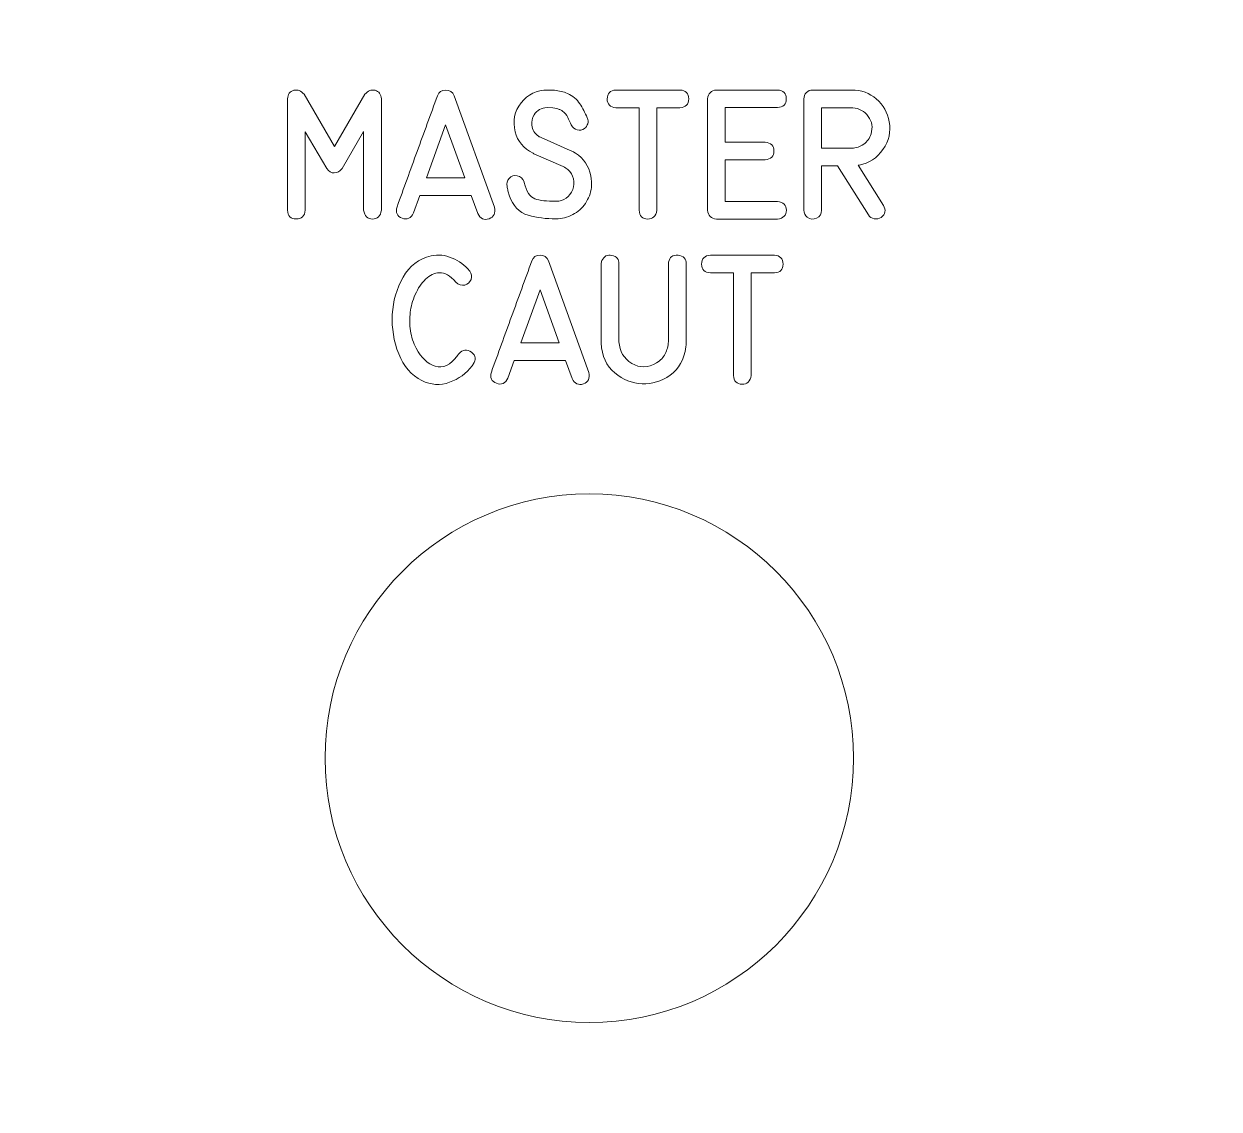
# Model space of a CAD drawing. Header units: millimetres. Extents: x -72 to 72, y -123 to 123.
# Drawn here: x 10.09 to 39.49, y -15.61 to 11.09 of the extents above; entities that cross this region are included whole.
import ezdxf

# ---------------------------------------------------------------- set-up
doc = ezdxf.new("R2010")
doc.units = ezdxf.units.MM
doc.header["$MEASUREMENT"] = 0
doc.layers.add('Layer 1', color=7, linetype='Continuous')

msp = doc.modelspace()

# ---------------------------------------------------------------- linework, layer by layer
at = {"layer": 'Layer 1', "color": 250, "lineweight": 9}
msp.add_ellipse((24, -6.975), major_axis=(0, 6.5), ratio=1, dxfattribs=at)
at = {"layer": 'Layer 1', "lineweight": 9}
msp.add_open_spline([(70.725, 123.025), (70.725, 123.025), (-70.725, 123.025), (-70.725, 123.025), (-70.725, 123.025), (-71.1231, 123.0247), (-71.5047, 122.8663), (-71.786, 122.5847), (-71.786, 122.5847), (-72.0673, 122.303), (-72.2252, 121.923), (-72.225, 121.525), (-72.225, 121.525), (-72.225, 121.525), (-72.225, 117.0375), (-72.225, 117.0375), (-72.225, 117.0375), (-72.2247, 116.6394), (-72.0664, 116.2577), (-71.7847, 115.9764), (-71.7847, 115.9764), (-71.503, 115.6951), (-71.1231, 115.5372), (-70.725, 115.5375), (-70.725, 115.5375), (-70.725, 115.5375), (-68.2625, 115.5375), (-68.2625, 115.5375), (-68.2625, 115.5375), (-66.1189, 115.5375), (-64.1381, 114.3939), (-63.0663, 112.5375), (-63.0663, 112.5375), (-61.9945, 110.6811), (-61.9945, 108.3939), (-63.0663, 106.5375), (-63.0663, 106.5375), (-64.1381, 104.6811), (-66.1189, 103.5375), (-68.2625, 103.5375), (-68.2625, 103.5375), (-68.2625, 103.5375), (-70.725, 103.5375), (-70.725, 103.5375), (-70.725, 103.5375), (-71.1231, 103.5372), (-71.5047, 103.3788), (-71.786, 103.0972), (-71.786, 103.0972), (-72.0673, 102.8155), (-72.2252, 102.4355), (-72.225, 102.0375), (-72.225, 102.0375), (-72.225, 102.0375), (-72.225, 50.3625), (-72.225, 50.3625), (-72.225, 50.3625), (-72.2247, 49.9644), (-72.0664, 49.5827), (-71.7847, 49.3014), (-71.7847, 49.3014), (-71.503, 49.0201), (-71.1231, 48.8622), (-70.725, 48.8625), (-70.725, 48.8625), (-70.725, 48.8625), (-68.2625, 48.8625), (-68.2625, 48.8625), (-68.2625, 48.8625), (-66.1189, 48.8625), (-64.1381, 47.7189), (-63.0663, 45.8625), (-63.0663, 45.8625), (-61.9945, 44.0061), (-61.9945, 41.7189), (-63.0663, 39.8625), (-63.0663, 39.8625), (-64.1381, 38.0061), (-66.1189, 36.8625), (-68.2625, 36.8625), (-68.2625, 36.8625), (-68.2625, 36.8625), (-70.725, 36.8625), (-70.725, 36.8625), (-70.725, 36.8625), (-71.1231, 36.8622), (-71.5047, 36.7038), (-71.786, 36.4222), (-71.786, 36.4222), (-72.0673, 36.1405), (-72.2252, 35.7605), (-72.225, 35.3625), (-72.225, 35.3625), (-72.225, 35.3625), (-72.225, -35.3625), (-72.225, -35.3625), (-72.225, -35.3625), (-72.2247, -35.7606), (-72.0664, -36.1423), (-71.7847, -36.4236), (-71.7847, -36.4236), (-71.503, -36.7049), (-71.1231, -36.8628), (-70.725, -36.8625), (-70.725, -36.8625), (-70.725, -36.8625), (-68.2625, -36.8625), (-68.2625, -36.8625), (-68.2625, -36.8625), (-66.1189, -36.8625), (-64.1381, -38.0061), (-63.0663, -39.8625), (-63.0663, -39.8625), (-61.9945, -41.7189), (-61.9945, -44.0061), (-63.0663, -45.8625), (-63.0663, -45.8625), (-64.1381, -47.7189), (-66.1189, -48.8625), (-68.2625, -48.8625), (-68.2625, -48.8625), (-68.2625, -48.8625), (-70.725, -48.8625), (-70.725, -48.8625), (-70.725, -48.8625), (-71.1231, -48.8628), (-71.5047, -49.0212), (-71.786, -49.3028), (-71.786, -49.3028), (-72.0673, -49.5845), (-72.2252, -49.9645), (-72.225, -50.3625), (-72.225, -50.3625), (-72.225, -50.3625), (-72.225, -102.0375), (-72.225, -102.0375), (-72.225, -102.0375), (-72.2247, -102.4356), (-72.0664, -102.8173), (-71.7847, -103.0986), (-71.7847, -103.0986), (-71.503, -103.3799), (-71.1231, -103.5378), (-70.725, -103.5375), (-70.725, -103.5375), (-70.725, -103.5375), (-68.2625, -103.5375), (-68.2625, -103.5375), (-68.2625, -103.5375), (-66.1189, -103.5375), (-64.1381, -104.6811), (-63.0663, -106.5375), (-63.0663, -106.5375), (-61.9945, -108.3939), (-61.9945, -110.6811), (-63.0663, -112.5375), (-63.0663, -112.5375), (-64.1381, -114.3939), (-66.1189, -115.5375), (-68.2625, -115.5375), (-68.2625, -115.5375), (-68.2625, -115.5375), (-70.725, -115.5375), (-70.725, -115.5375), (-70.725, -115.5375), (-71.1231, -115.5378), (-71.5047, -115.6962), (-71.786, -115.9778), (-71.786, -115.9778), (-72.0673, -116.2595), (-72.2252, -116.6395), (-72.225, -117.0375), (-72.225, -117.0375), (-72.225, -117.0375), (-72.225, -121.525), (-72.225, -121.525), (-72.225, -121.525), (-72.2247, -121.9231), (-72.0664, -122.3048), (-71.7847, -122.5861), (-71.7847, -122.5861), (-71.503, -122.8674), (-71.1231, -123.0253), (-70.725, -123.025), (-70.725, -123.025), (-70.725, -123.025), (70.725, -123.025), (70.725, -123.025), (70.725, -123.025), (71.1231, -123.0248), (71.5048, -122.8664), (71.7861, -122.5847), (71.7861, -122.5847), (72.0674, -122.3031), (72.2253, -121.9231), (72.225, -121.525), (72.225, -121.525), (72.225, -121.525), (72.225, -117.0375), (72.225, -117.0375), (72.225, -117.0375), (72.2248, -116.6395), (72.0664, -116.2578), (71.7847, -115.9765), (71.7847, -115.9765), (71.5031, -115.6952), (71.1231, -115.5373), (70.725, -115.5375), (70.725, -115.5375), (70.725, -115.5375), (68.2625, -115.5375), (68.2625, -115.5375), (68.2625, -115.5375), (66.1189, -115.5375), (64.1382, -114.3939), (63.0664, -112.5375), (63.0664, -112.5375), (61.9946, -110.6811), (61.9946, -108.3939), (63.0664, -106.5375), (63.0664, -106.5375), (64.1382, -104.6811), (66.1189, -103.5375), (68.2625, -103.5375), (68.2625, -103.5375), (68.2625, -103.5375), (70.725, -103.5375), (70.725, -103.5375), (70.725, -103.5375), (71.1231, -103.5373), (71.5048, -103.3789), (71.7861, -103.0972), (71.7861, -103.0972), (72.0674, -102.8156), (72.2253, -102.4356), (72.225, -102.0375), (72.225, -102.0375), (72.225, -102.0375), (72.225, -50.3625), (72.225, -50.3625), (72.225, -50.3625), (72.2248, -49.9645), (72.0664, -49.5828), (71.7847, -49.3015), (71.7847, -49.3015), (71.5031, -49.0202), (71.1231, -48.8623), (70.725, -48.8625), (70.725, -48.8625), (70.725, -48.8625), (68.2625, -48.8625), (68.2625, -48.8625), (68.2625, -48.8625), (66.1189, -48.8625), (64.1382, -47.7189), (63.0664, -45.8625), (63.0664, -45.8625), (61.9946, -44.0061), (61.9946, -41.7189), (63.0664, -39.8625), (63.0664, -39.8625), (64.1382, -38.0061), (66.1189, -36.8625), (68.2625, -36.8625), (68.2625, -36.8625), (68.2625, -36.8625), (70.725, -36.8625), (70.725, -36.8625), (70.725, -36.8625), (71.1231, -36.8623), (71.5048, -36.7039), (71.7861, -36.4222), (71.7861, -36.4222), (72.0674, -36.1406), (72.2253, -35.7606), (72.225, -35.3625), (72.225, -35.3625), (72.225, -35.3625), (72.225, 35.3625), (72.225, 35.3625), (72.225, 35.3625), (72.2248, 35.7605), (72.0664, 36.1422), (71.7847, 36.4235), (71.7847, 36.4235), (71.5031, 36.7048), (71.1231, 36.8627), (70.725, 36.8625), (70.725, 36.8625), (70.725, 36.8625), (68.2625, 36.8625), (68.2625, 36.8625), (68.2625, 36.8625), (66.1189, 36.8625), (64.1382, 38.0061), (63.0664, 39.8625), (63.0664, 39.8625), (61.9946, 41.7189), (61.9946, 44.0061), (63.0664, 45.8625), (63.0664, 45.8625), (64.1382, 47.7189), (66.1189, 48.8625), (68.2625, 48.8625), (68.2625, 48.8625), (68.2625, 48.8625), (70.725, 48.8625), (70.725, 48.8625), (70.725, 48.8625), (71.1231, 48.8627), (71.5048, 49.0211), (71.7861, 49.3028), (71.7861, 49.3028), (72.0674, 49.5844), (72.2253, 49.9644), (72.225, 50.3625), (72.225, 50.3625), (72.225, 50.3625), (72.225, 102.0375), (72.225, 102.0375), (72.225, 102.0375), (72.2248, 102.4355), (72.0664, 102.8172), (71.7847, 103.0985), (71.7847, 103.0985), (71.5031, 103.3798), (71.1231, 103.5377), (70.725, 103.5375), (70.725, 103.5375), (70.725, 103.5375), (68.2625, 103.5375), (68.2625, 103.5375), (68.2625, 103.5375), (66.1189, 103.5375), (64.1382, 104.6811), (63.0664, 106.5375), (63.0664, 106.5375), (61.9946, 108.3939), (61.9946, 110.6811), (63.0664, 112.5375), (63.0664, 112.5375), (64.1382, 114.3939), (66.1189, 115.5375), (68.2625, 115.5375), (68.2625, 115.5375), (68.2625, 115.5375), (70.725, 115.5375), (70.725, 115.5375), (70.725, 115.5375), (71.1231, 115.5377), (71.5048, 115.6961), (71.7861, 115.9778), (71.7861, 115.9778), (72.0674, 116.2594), (72.2253, 116.6394), (72.225, 117.0375), (72.225, 117.0375), (72.225, 117.0375), (72.225, 121.525), (72.225, 121.525), (72.225, 121.525), (72.2248, 121.923), (72.0664, 122.3047), (71.7847, 122.586), (71.7847, 122.586), (71.5031, 122.8673), (71.1231, 123.0252), (70.725, 123.025)], degree=3, knots=[0, 0, 0, 0, 0.0107527, 0.0107527, 0.0107527, 0.0107527, 0.0215054, 0.0215054, 0.0215054, 0.0215054, 0.0322581, 0.0322581, 0.0322581, 0.0322581, 0.0430108, 0.0430108, 0.0430108, 0.0430108, 0.0537634, 0.0537634, 0.0537634, 0.0537634, 0.0645161, 0.0645161, 0.0645161, 0.0645161, 0.0752688, 0.0752688, 0.0752688, 0.0752688, 0.0860215, 0.0860215, 0.0860215, 0.0860215, 0.0967742, 0.0967742, 0.0967742, 0.0967742, 0.1075269, 0.1075269, 0.1075269, 0.1075269, 0.1182796, 0.1182796, 0.1182796, 0.1182796, 0.1290323, 0.1290323, 0.1290323, 0.1290323, 0.1397849, 0.1397849, 0.1397849, 0.1397849, 0.1505376, 0.1505376, 0.1505376, 0.1505376, 0.1612903, 0.1612903, 0.1612903, 0.1612903, 0.172043, 0.172043, 0.172043, 0.172043, 0.1827957, 0.1827957, 0.1827957, 0.1827957, 0.1935484, 0.1935484, 0.1935484, 0.1935484, 0.2043011, 0.2043011, 0.2043011, 0.2043011, 0.2150538, 0.2150538, 0.2150538, 0.2150538, 0.2258065, 0.2258065, 0.2258065, 0.2258065, 0.2365591, 0.2365591, 0.2365591, 0.2365591, 0.2473118, 0.2473118, 0.2473118, 0.2473118, 0.2580645, 0.2580645, 0.2580645, 0.2580645, 0.2688172, 0.2688172, 0.2688172, 0.2688172, 0.2795699, 0.2795699, 0.2795699, 0.2795699, 0.2903226, 0.2903226, 0.2903226, 0.2903226, 0.3010753, 0.3010753, 0.3010753, 0.3010753, 0.311828, 0.311828, 0.311828, 0.311828, 0.3225806, 0.3225806, 0.3225806, 0.3225806, 0.3333333, 0.3333333, 0.3333333, 0.3333333, 0.344086, 0.344086, 0.344086, 0.344086, 0.3548387, 0.3548387, 0.3548387, 0.3548387, 0.3655914, 0.3655914, 0.3655914, 0.3655914, 0.3763441, 0.3763441, 0.3763441, 0.3763441, 0.3870968, 0.3870968, 0.3870968, 0.3870968, 0.3978495, 0.3978495, 0.3978495, 0.3978495, 0.4086022, 0.4086022, 0.4086022, 0.4086022, 0.4193548, 0.4193548, 0.4193548, 0.4193548, 0.4301075, 0.4301075, 0.4301075, 0.4301075, 0.4408602, 0.4408602, 0.4408602, 0.4408602, 0.4516129, 0.4516129, 0.4516129, 0.4516129, 0.4623656, 0.4623656, 0.4623656, 0.4623656, 0.4731183, 0.4731183, 0.4731183, 0.4731183, 0.483871, 0.483871, 0.483871, 0.483871, 0.4946237, 0.4946237, 0.4946237, 0.4946237, 0.5053763, 0.5053763, 0.5053763, 0.5053763, 0.516129, 0.516129, 0.516129, 0.516129, 0.5268817, 0.5268817, 0.5268817, 0.5268817, 0.5376344, 0.5376344, 0.5376344, 0.5376344, 0.5483871, 0.5483871, 0.5483871, 0.5483871, 0.5591398, 0.5591398, 0.5591398, 0.5591398, 0.5698925, 0.5698925, 0.5698925, 0.5698925, 0.5806452, 0.5806452, 0.5806452, 0.5806452, 0.5913978, 0.5913978, 0.5913978, 0.5913978, 0.6021505, 0.6021505, 0.6021505, 0.6021505, 0.6129032, 0.6129032, 0.6129032, 0.6129032, 0.6236559, 0.6236559, 0.6236559, 0.6236559, 0.6344086, 0.6344086, 0.6344086, 0.6344086, 0.6451613, 0.6451613, 0.6451613, 0.6451613, 0.655914, 0.655914, 0.655914, 0.655914, 0.6666667, 0.6666667, 0.6666667, 0.6666667, 0.6774194, 0.6774194, 0.6774194, 0.6774194, 0.688172, 0.688172, 0.688172, 0.688172, 0.6989247, 0.6989247, 0.6989247, 0.6989247, 0.7096774, 0.7096774, 0.7096774, 0.7096774, 0.7204301, 0.7204301, 0.7204301, 0.7204301, 0.7311828, 0.7311828, 0.7311828, 0.7311828, 0.7419355, 0.7419355, 0.7419355, 0.7419355, 0.7526882, 0.7526882, 0.7526882, 0.7526882, 0.7634409, 0.7634409, 0.7634409, 0.7634409, 0.7741935, 0.7741935, 0.7741935, 0.7741935, 0.7849462, 0.7849462, 0.7849462, 0.7849462, 0.7956989, 0.7956989, 0.7956989, 0.7956989, 0.8064516, 0.8064516, 0.8064516, 0.8064516, 0.8172043, 0.8172043, 0.8172043, 0.8172043, 0.827957, 0.827957, 0.827957, 0.827957, 0.8387097, 0.8387097, 0.8387097, 0.8387097, 0.8494624, 0.8494624, 0.8494624, 0.8494624, 0.8602151, 0.8602151, 0.8602151, 0.8602151, 0.8709677, 0.8709677, 0.8709677, 0.8709677, 0.8817204, 0.8817204, 0.8817204, 0.8817204, 0.8924731, 0.8924731, 0.8924731, 0.8924731, 0.9032258, 0.9032258, 0.9032258, 0.9032258, 0.9139785, 0.9139785, 0.9139785, 0.9139785, 0.9247312, 0.9247312, 0.9247312, 0.9247312, 0.9354839, 0.9354839, 0.9354839, 0.9354839, 0.9462366, 0.9462366, 0.9462366, 0.9462366, 0.9569892, 0.9569892, 0.9569892, 0.9569892, 0.9677419, 0.9677419, 0.9677419, 0.9677419, 0.9784946, 0.9784946, 0.9784946, 0.9784946, 1, 1, 1, 1], dxfattribs=at)
at = {"layer": 'Layer 1', "color": 240, "lineweight": 9}
for points, knots in [([(18.8881, 6.5026), (18.8653, 6.3581), (18.7923, 6.2856), (18.669, 6.2861), (18.669, 6.2861), (18.5452, 6.2867), (18.4727, 6.3592), (18.451, 6.5026), (18.451, 6.5026), (18.451, 6.5026), (18.451, 8.4388), (18.451, 8.4388), (18.451, 8.4388), (18.451, 8.4388), (17.9192, 7.5291), (17.9192, 7.5291), (17.9192, 7.5291), (17.8626, 7.4609), (17.7991, 7.4249), (17.7292, 7.4217), (17.7292, 7.4217), (17.6594, 7.4191), (17.5975, 7.4545), (17.5424, 7.5291), (17.5424, 7.5291), (17.5424, 7.5291), (17.0138, 8.4345), (17.0138, 8.4345), (17.0138, 8.4345), (17.0138, 8.4345), (17.0154, 6.5026), (17.0154, 6.5026), (17.0154, 6.5026), (16.999, 6.3592), (16.9244, 6.2872), (16.7915, 6.2877), (16.7915, 6.2877), (16.6587, 6.2882), (16.5873, 6.3602), (16.5767, 6.5026), (16.5767, 6.5026), (16.5767, 6.5026), (16.5767, 9.2405), (16.5767, 9.2405), (16.5767, 9.2405), (16.5852, 9.3595), (16.637, 9.4304), (16.7333, 9.4537), (16.7333, 9.4537), (16.8296, 9.477), (16.9133, 9.4442), (16.9847, 9.3553), (16.9847, 9.3553), (16.9847, 9.3553), (17.7303, 8.0731), (17.7303, 8.0731), (17.7303, 8.0731), (17.7303, 8.0731), (18.4838, 9.3553), (18.4838, 9.3553), (18.4838, 9.3553), (18.5547, 9.4442), (18.6378, 9.4765), (18.7325, 9.4527), (18.7325, 9.4527), (18.8267, 9.4289), (18.8791, 9.3585), (18.8881, 9.2405), (18.8881, 9.2405), (18.8881, 9.2405), (18.8881, 6.5026), (18.8881, 6.5026)], [0, 0, 0, 0, 0.0526316, 0.0526316, 0.0526316, 0.0526316, 0.1052632, 0.1052632, 0.1052632, 0.1052632, 0.1578947, 0.1578947, 0.1578947, 0.1578947, 0.2105263, 0.2105263, 0.2105263, 0.2105263, 0.2631579, 0.2631579, 0.2631579, 0.2631579, 0.3157895, 0.3157895, 0.3157895, 0.3157895, 0.3684211, 0.3684211, 0.3684211, 0.3684211, 0.4210526, 0.4210526, 0.4210526, 0.4210526, 0.4736842, 0.4736842, 0.4736842, 0.4736842, 0.5263158, 0.5263158, 0.5263158, 0.5263158, 0.5789474, 0.5789474, 0.5789474, 0.5789474, 0.6315789, 0.6315789, 0.6315789, 0.6315789, 0.6842105, 0.6842105, 0.6842105, 0.6842105, 0.7368421, 0.7368421, 0.7368421, 0.7368421, 0.7894737, 0.7894737, 0.7894737, 0.7894737, 0.8421053, 0.8421053, 0.8421053, 0.8421053, 0.8947368, 0.8947368, 0.8947368, 0.8947368, 1, 1, 1, 1]), ([(19.2712, 6.5846), (19.4363, 7.0407), (19.6019, 7.4963), (19.7676, 7.9514), (19.7676, 7.9514), (19.9337, 8.4065), (20.0999, 8.8621), (20.266, 9.3177), (20.266, 9.3177), (20.3004, 9.4119), (20.3682, 9.4595), (20.4692, 9.4606), (20.4692, 9.4606), (20.5708, 9.4617), (20.6391, 9.414), (20.674, 9.3177), (20.674, 9.3177), (20.674, 9.3177), (21.6678, 6.5772), (21.6678, 6.5772), (21.6678, 6.5772), (21.6985, 6.4311), (21.6541, 6.3375), (21.5345, 6.2951), (21.5345, 6.2951), (21.4143, 6.2523), (21.3223, 6.2962), (21.2566, 6.4253), (21.2566, 6.4253), (21.2566, 6.4253), (21.0974, 6.8687), (21.0974, 6.8687), (21.0974, 6.8687), (21.0974, 6.8687), (19.8337, 6.8687), (19.8337, 6.8687), (19.8337, 6.8687), (19.8337, 6.8687), (19.6787, 6.4359), (19.6787, 6.4359), (19.6787, 6.4359), (19.6125, 6.3057), (19.5183, 6.2634), (19.3966, 6.3084), (19.3966, 6.3084), (19.2744, 6.3528), (19.2326, 6.4454), (19.2712, 6.5846)], [0, 0, 0, 0, 0.0769231, 0.0769231, 0.0769231, 0.0769231, 0.1538462, 0.1538462, 0.1538462, 0.1538462, 0.2307692, 0.2307692, 0.2307692, 0.2307692, 0.3076923, 0.3076923, 0.3076923, 0.3076923, 0.3846154, 0.3846154, 0.3846154, 0.3846154, 0.4615385, 0.4615385, 0.4615385, 0.4615385, 0.5384615, 0.5384615, 0.5384615, 0.5384615, 0.6153846, 0.6153846, 0.6153846, 0.6153846, 0.6923077, 0.6923077, 0.6923077, 0.6923077, 0.7692308, 0.7692308, 0.7692308, 0.7692308, 0.8461538, 0.8461538, 0.8461538, 0.8461538, 1, 1, 1, 1]), ([(23.5326, 7.9752), (23.5326, 7.9752), (23.5574, 7.9646), (23.5574, 7.9646), (23.5574, 7.9646), (23.5574, 7.9646), (23.5855, 7.9509), (23.5855, 7.9509), (23.5855, 7.9509), (23.5855, 7.9509), (23.6103, 7.9366), (23.6103, 7.9366), (23.6103, 7.9366), (23.6172, 7.9313), (23.6257, 7.9265), (23.6342, 7.9218), (23.6342, 7.9218), (23.6432, 7.9176), (23.6516, 7.9123), (23.6601, 7.9075), (23.6601, 7.9075), (23.8643, 7.7731), (23.9913, 7.5868), (24.0395, 7.3492), (24.0395, 7.3492), (24.058, 7.2561), (24.0623, 7.1603), (24.0522, 7.0624), (24.0522, 7.0624), (24.0353, 6.9217), (23.9861, 6.792), (23.904, 6.6724), (23.904, 6.6724), (23.822, 6.5528), (23.7188, 6.4608), (23.595, 6.3957), (23.595, 6.3957), (23.4616, 6.3253), (23.3235, 6.2904), (23.1807, 6.2904), (23.1807, 6.2904), (22.9409, 6.2904), (22.7123, 6.3211), (22.4938, 6.3824), (22.4938, 6.3824), (22.2758, 6.4438), (22.1202, 6.6084), (22.0276, 6.8762), (22.0276, 6.8762), (22.0149, 6.9105), (22.0059, 6.9455), (21.9996, 6.9815), (21.9996, 6.9815), (21.9932, 7.018), (21.9858, 7.054), (21.9779, 7.0905), (21.9779, 7.0905), (21.9625, 7.1645), (21.9805, 7.2302), (22.0329, 7.2873), (22.0329, 7.2873), (22.0848, 7.3439), (22.1498, 7.3656), (22.2271, 7.3524), (22.2271, 7.3524), (22.3091, 7.3355), (22.3657, 7.2852), (22.398, 7.2005), (22.398, 7.2005), (22.398, 7.2005), (22.4028, 7.1862), (22.4028, 7.1862), (22.4028, 7.1862), (22.452, 6.9619), (22.5388, 6.828), (22.6621, 6.7846), (22.6621, 6.7846), (22.7859, 6.7412), (22.9574, 6.7216), (23.1775, 6.7259), (23.1775, 6.7259), (23.3802, 6.7259), (23.5193, 6.8211), (23.595, 7.0111), (23.595, 7.0111), (23.6278, 7.0958), (23.6331, 7.1841), (23.6103, 7.2757), (23.6103, 7.2757), (23.5876, 7.3667), (23.5426, 7.4434), (23.4754, 7.5043), (23.4754, 7.5043), (23.4452, 7.5302), (23.4061, 7.554), (23.3574, 7.5768), (23.3574, 7.5768), (23.3574, 7.5768), (22.6399, 7.8916), (22.6399, 7.8916), (22.6399, 7.8916), (22.6399, 7.8916), (22.6166, 7.9043), (22.6166, 7.9043), (22.6166, 7.9043), (22.3816, 8.0281), (22.2361, 8.2044), (22.1795, 8.433), (22.1795, 8.433), (22.1102, 8.6975), (22.1583, 8.9346), (22.3245, 9.1452), (22.3245, 9.1452), (22.4901, 9.3553), (22.7081, 9.4606), (22.9775, 9.4606), (22.9775, 9.4606), (22.9775, 9.4606), (23.1484, 9.4558), (23.1484, 9.4558), (23.1484, 9.4558), (23.2039, 9.4458), (23.2579, 9.4357), (23.3092, 9.4257), (23.3092, 9.4257), (23.3611, 9.4162), (23.4135, 9.3992), (23.4659, 9.3754), (23.4659, 9.3754), (23.5961, 9.3146), (23.6961, 9.2304), (23.7654, 9.1241), (23.7654, 9.1241), (23.8347, 9.0177), (23.8972, 8.9023), (23.9527, 8.7785), (23.9527, 8.7785), (23.958, 8.7669), (23.9628, 8.7536), (23.967, 8.7383), (23.967, 8.7383), (23.9781, 8.6875), (23.9728, 8.6415), (23.9511, 8.6002), (23.9511, 8.6002), (23.939, 8.5742), (23.9257, 8.5547), (23.9125, 8.5414), (23.9125, 8.5414), (23.8993, 8.5277), (23.8882, 8.5187), (23.8802, 8.5134), (23.8802, 8.5134), (23.8262, 8.4753), (23.7675, 8.4637), (23.7035, 8.4795), (23.7035, 8.4795), (23.6389, 8.4938), (23.5902, 8.5351), (23.5558, 8.6034), (23.5558, 8.6034), (23.5289, 8.6631), (23.5003, 8.7245), (23.4701, 8.787), (23.4701, 8.787), (23.4394, 8.8494), (23.3966, 8.9013), (23.3421, 8.9431), (23.3421, 8.9431), (23.3193, 8.9595), (23.2971, 8.9717), (23.2759, 8.9791), (23.2759, 8.9791), (23.2547, 8.987), (23.2315, 8.9955), (23.2055, 9.005), (23.2055, 9.005), (23.2055, 9.005), (23.105, 9.0219), (23.105, 9.0219), (23.105, 9.0219), (23.105, 9.0219), (22.9621, 9.0267), (22.9621, 9.0267), (22.9621, 9.0267), (22.8235, 9.0246), (22.7176, 8.9648), (22.6446, 8.8468), (22.6446, 8.8468), (22.5949, 8.7711), (22.5764, 8.687), (22.5885, 8.5938), (22.5885, 8.5938), (22.6028, 8.4795), (22.6568, 8.3906), (22.7499, 8.3271), (22.7499, 8.3271), (22.7542, 8.3245), (22.7584, 8.3208), (22.7637, 8.3171), (22.7637, 8.3171), (22.769, 8.3139), (22.7748, 8.3102), (22.7806, 8.307), (22.7806, 8.307), (22.7806, 8.307), (22.7981, 8.2996), (22.7981, 8.2996), (22.7981, 8.2996), (22.7981, 8.2996), (22.8166, 8.2917), (22.8166, 8.2917), (22.8166, 8.2917), (22.8166, 8.2917), (23.5326, 7.9752), (23.5326, 7.9752)], [0, 0, 0, 0, 0.0181818, 0.0181818, 0.0181818, 0.0181818, 0.0363636, 0.0363636, 0.0363636, 0.0363636, 0.0545455, 0.0545455, 0.0545455, 0.0545455, 0.0727273, 0.0727273, 0.0727273, 0.0727273, 0.0909091, 0.0909091, 0.0909091, 0.0909091, 0.1090909, 0.1090909, 0.1090909, 0.1090909, 0.1272727, 0.1272727, 0.1272727, 0.1272727, 0.1454545, 0.1454545, 0.1454545, 0.1454545, 0.1636364, 0.1636364, 0.1636364, 0.1636364, 0.1818182, 0.1818182, 0.1818182, 0.1818182, 0.2, 0.2, 0.2, 0.2, 0.2181818, 0.2181818, 0.2181818, 0.2181818, 0.2363636, 0.2363636, 0.2363636, 0.2363636, 0.2545455, 0.2545455, 0.2545455, 0.2545455, 0.2727273, 0.2727273, 0.2727273, 0.2727273, 0.2909091, 0.2909091, 0.2909091, 0.2909091, 0.3090909, 0.3090909, 0.3090909, 0.3090909, 0.3272727, 0.3272727, 0.3272727, 0.3272727, 0.3454545, 0.3454545, 0.3454545, 0.3454545, 0.3636364, 0.3636364, 0.3636364, 0.3636364, 0.3818182, 0.3818182, 0.3818182, 0.3818182, 0.4, 0.4, 0.4, 0.4, 0.4181818, 0.4181818, 0.4181818, 0.4181818, 0.4363636, 0.4363636, 0.4363636, 0.4363636, 0.4545455, 0.4545455, 0.4545455, 0.4545455, 0.4727273, 0.4727273, 0.4727273, 0.4727273, 0.4909091, 0.4909091, 0.4909091, 0.4909091, 0.5090909, 0.5090909, 0.5090909, 0.5090909, 0.5272727, 0.5272727, 0.5272727, 0.5272727, 0.5454545, 0.5454545, 0.5454545, 0.5454545, 0.5636364, 0.5636364, 0.5636364, 0.5636364, 0.5818182, 0.5818182, 0.5818182, 0.5818182, 0.6, 0.6, 0.6, 0.6, 0.6181818, 0.6181818, 0.6181818, 0.6181818, 0.6363636, 0.6363636, 0.6363636, 0.6363636, 0.6545455, 0.6545455, 0.6545455, 0.6545455, 0.6727273, 0.6727273, 0.6727273, 0.6727273, 0.6909091, 0.6909091, 0.6909091, 0.6909091, 0.7090909, 0.7090909, 0.7090909, 0.7090909, 0.7272727, 0.7272727, 0.7272727, 0.7272727, 0.7454545, 0.7454545, 0.7454545, 0.7454545, 0.7636364, 0.7636364, 0.7636364, 0.7636364, 0.7818182, 0.7818182, 0.7818182, 0.7818182, 0.8, 0.8, 0.8, 0.8, 0.8181818, 0.8181818, 0.8181818, 0.8181818, 0.8363636, 0.8363636, 0.8363636, 0.8363636, 0.8545455, 0.8545455, 0.8545455, 0.8545455, 0.8727273, 0.8727273, 0.8727273, 0.8727273, 0.8909091, 0.8909091, 0.8909091, 0.8909091, 0.9090909, 0.9090909, 0.9090909, 0.9090909, 0.9272727, 0.9272727, 0.9272727, 0.9272727, 0.9454545, 0.9454545, 0.9454545, 0.9454545, 0.9636364, 0.9636364, 0.9636364, 0.9636364, 1, 1, 1, 1]), ([(25.2269, 6.5026), (25.2269, 6.5026), (25.2269, 9.0235), (25.2269, 9.0235), (25.2269, 9.0235), (25.2269, 9.0235), (24.6581, 9.0235), (24.6581, 9.0235), (24.6581, 9.0235), (24.5136, 9.0346), (24.4411, 9.1076), (24.4416, 9.241), (24.4416, 9.241), (24.4422, 9.3749), (24.5147, 9.4484), (24.6581, 9.4606), (24.6581, 9.4606), (24.6581, 9.4606), (26.2318, 9.4606), (26.2318, 9.4606), (26.2318, 9.4606), (26.3741, 9.4495), (26.4461, 9.3759), (26.4466, 9.241), (26.4466, 9.241), (26.4472, 9.1066), (26.3752, 9.0336), (26.2318, 9.0235), (26.2318, 9.0235), (26.2318, 9.0235), (25.6645, 9.0235), (25.6645, 9.0235), (25.6645, 9.0235), (25.6645, 9.0235), (25.6645, 6.5026), (25.6645, 6.5026), (25.6645, 6.5026), (25.6407, 6.356), (25.5645, 6.2835), (25.4354, 6.2856), (25.4354, 6.2856), (25.3068, 6.2877), (25.2375, 6.3602), (25.2269, 6.5026)], [0, 0, 0, 0, 0.0833333, 0.0833333, 0.0833333, 0.0833333, 0.1666667, 0.1666667, 0.1666667, 0.1666667, 0.25, 0.25, 0.25, 0.25, 0.3333333, 0.3333333, 0.3333333, 0.3333333, 0.4166667, 0.4166667, 0.4166667, 0.4166667, 0.5, 0.5, 0.5, 0.5, 0.5833333, 0.5833333, 0.5833333, 0.5833333, 0.6666667, 0.6666667, 0.6666667, 0.6666667, 0.75, 0.75, 0.75, 0.75, 0.8333333, 0.8333333, 0.8333333, 0.8333333, 1, 1, 1, 1]), ([(28.63, 9.0283), (28.63, 9.0283), (27.3446, 9.0283), (27.3446, 9.0283), (27.3446, 9.0283), (27.3446, 9.0283), (27.3446, 8.18), (27.3446, 8.18), (27.3446, 8.18), (27.3446, 8.18), (28.3246, 8.18), (28.3246, 8.18), (28.3246, 8.18), (28.4712, 8.1583), (28.5442, 8.0848), (28.5437, 7.9594), (28.5437, 7.9594), (28.5432, 7.8334), (28.4701, 7.7604), (28.3246, 7.7398), (28.3246, 7.7398), (28.3246, 7.7398), (27.3446, 7.7398), (27.3446, 7.7398), (27.3446, 7.7398), (27.3446, 7.7398), (27.3446, 6.7211), (27.3446, 6.7211), (27.3446, 6.7211), (27.3446, 6.7211), (28.63, 6.7211), (28.63, 6.7211), (28.63, 6.7211), (28.7755, 6.6994), (28.8485, 6.6269), (28.8485, 6.5026), (28.8485, 6.5026), (28.8485, 6.3787), (28.7755, 6.3062), (28.63, 6.2856), (28.63, 6.2856), (28.63, 6.2856), (27.1292, 6.2856), (27.1292, 6.2856), (27.1292, 6.2856), (27.0001, 6.302), (26.9266, 6.3756), (26.9091, 6.5057), (26.9091, 6.5057), (26.9091, 6.5057), (26.9091, 9.2436), (26.9091, 9.2436), (26.9091, 9.2436), (26.9287, 9.3802), (27.0022, 9.4521), (27.1292, 9.4606), (27.1292, 9.4606), (27.1292, 9.4606), (28.63, 9.4606), (28.63, 9.4606), (28.63, 9.4606), (28.7755, 9.4495), (28.8485, 9.3765), (28.848, 9.2426), (28.848, 9.2426), (28.8474, 9.1087), (28.7744, 9.0373), (28.63, 9.0283)], [0, 0, 0, 0, 0.0555556, 0.0555556, 0.0555556, 0.0555556, 0.1111111, 0.1111111, 0.1111111, 0.1111111, 0.1666667, 0.1666667, 0.1666667, 0.1666667, 0.2222222, 0.2222222, 0.2222222, 0.2222222, 0.2777778, 0.2777778, 0.2777778, 0.2777778, 0.3333333, 0.3333333, 0.3333333, 0.3333333, 0.3888889, 0.3888889, 0.3888889, 0.3888889, 0.4444444, 0.4444444, 0.4444444, 0.4444444, 0.5, 0.5, 0.5, 0.5, 0.5555556, 0.5555556, 0.5555556, 0.5555556, 0.6111111, 0.6111111, 0.6111111, 0.6111111, 0.6666667, 0.6666667, 0.6666667, 0.6666667, 0.7222222, 0.7222222, 0.7222222, 0.7222222, 0.7777778, 0.7777778, 0.7777778, 0.7777778, 0.8333333, 0.8333333, 0.8333333, 0.8333333, 0.8888889, 0.8888889, 0.8888889, 0.8888889, 1, 1, 1, 1]), ([(31.2371, 6.6222), (31.3033, 6.5052), (31.2847, 6.4073), (31.1816, 6.3274), (31.1816, 6.3274), (31.1318, 6.2925), (31.0747, 6.2803), (31.0101, 6.292), (31.0101, 6.292), (30.9455, 6.3031), (30.8985, 6.3353), (30.8683, 6.3877), (30.8683, 6.3877), (30.8683, 6.3877), (30.1042, 7.5958), (30.1042, 7.5958), (30.1042, 7.5958), (30.1042, 7.5958), (29.7163, 7.5958), (29.7163, 7.5958), (29.7163, 7.5958), (29.7163, 7.5958), (29.7163, 6.5041), (29.7163, 6.5041), (29.7163, 6.5041), (29.7163, 6.4142), (29.6755, 6.3496), (29.5941, 6.3094), (29.5941, 6.3094), (29.512, 6.2697), (29.4358, 6.2771), (29.3644, 6.3322), (29.3644, 6.3322), (29.3078, 6.3745), (29.2792, 6.4317), (29.2792, 6.5041), (29.2792, 6.5041), (29.2792, 6.5041), (29.2792, 9.2436), (29.2792, 9.2436), (29.2792, 9.2436), (29.2792, 9.3034), (29.3004, 9.3548), (29.3422, 9.3971), (29.3422, 9.3971), (29.384, 9.4394), (29.4353, 9.4606), (29.4962, 9.4606), (29.4962, 9.4606), (29.4962, 9.4606), (30.4587, 9.4606), (30.4587, 9.4606), (30.4587, 9.4606), (30.6905, 9.4606), (30.8916, 9.387), (31.062, 9.2399), (31.062, 9.2399), (31.2324, 9.0923), (31.3387, 8.9055), (31.38, 8.679), (31.38, 8.679), (31.4234, 8.4361), (31.3721, 8.2091), (31.2255, 7.998), (31.2255, 7.998), (31.0794, 7.7863), (30.8852, 7.6583), (30.6434, 7.6128), (30.6434, 7.6128), (30.6434, 7.6128), (30.6138, 7.608), (30.6138, 7.608), (30.6138, 7.608), (30.6138, 7.608), (31.2371, 6.6222), (31.2371, 6.6222)], [0, 0, 0, 0, 0.05, 0.05, 0.05, 0.05, 0.1, 0.1, 0.1, 0.1, 0.15, 0.15, 0.15, 0.15, 0.2, 0.2, 0.2, 0.2, 0.25, 0.25, 0.25, 0.25, 0.3, 0.3, 0.3, 0.3, 0.35, 0.35, 0.35, 0.35, 0.4, 0.4, 0.4, 0.4, 0.45, 0.45, 0.45, 0.45, 0.5, 0.5, 0.5, 0.5, 0.55, 0.55, 0.55, 0.55, 0.6, 0.6, 0.6, 0.6, 0.65, 0.65, 0.65, 0.65, 0.7, 0.7, 0.7, 0.7, 0.75, 0.75, 0.75, 0.75, 0.8, 0.8, 0.8, 0.8, 0.85, 0.85, 0.85, 0.85, 0.9, 0.9, 0.9, 0.9, 1, 1, 1, 1]), ([(30.4587, 8.0313), (30.5645, 8.0313), (30.6619, 8.0631), (30.7513, 8.1276), (30.7513, 8.1276), (30.8408, 8.1917), (30.9006, 8.2753), (30.9318, 8.3785), (30.9318, 8.3785), (30.9805, 8.5377), (30.9582, 8.6817), (30.8651, 8.8103), (30.8651, 8.8103), (30.772, 8.9388), (30.6439, 9.0098), (30.4809, 9.0235), (30.4809, 9.0235), (30.4809, 9.0235), (29.7163, 9.0235), (29.7163, 9.0235), (29.7163, 9.0235), (29.7163, 9.0235), (29.7163, 8.0313), (29.7163, 8.0313), (29.7163, 8.0313), (29.7163, 8.0313), (30.4587, 8.0313), (30.4587, 8.0313)], [0, 0, 0, 0, 0.125, 0.125, 0.125, 0.125, 0.25, 0.25, 0.25, 0.25, 0.375, 0.375, 0.375, 0.375, 0.5, 0.5, 0.5, 0.5, 0.625, 0.625, 0.625, 0.625, 0.75, 0.75, 0.75, 0.75, 1, 1, 1, 1]), ([(20.9391, 7.3042), (20.9391, 7.3042), (20.4677, 8.6065), (20.4677, 8.6065), (20.4677, 8.6065), (20.4677, 8.6065), (19.9935, 7.3042), (19.9935, 7.3042), (19.9935, 7.3042), (19.9935, 7.3042), (20.9391, 7.3042), (20.9391, 7.3042)], [0, 0, 0, 0, 0.25, 0.25, 0.25, 0.25, 0.5, 0.5, 0.5, 0.5, 1, 1, 1, 1]), ([(20.4677, 8.6065), (20.4677, 8.6065), (20.9391, 7.3042), (20.9391, 7.3042), (20.9391, 7.3042), (20.9391, 7.3042), (20.4677, 8.6065), (20.4677, 8.6065)], [0, 0, 0, 0, 0.3333333, 0.3333333, 0.3333333, 0.3333333, 1, 1, 1, 1]), ([(21.1487, 2.7197), (21.1487, 2.7197), (21.135, 2.699), (21.135, 2.699), (21.135, 2.699), (21.1318, 2.6953), (21.1292, 2.6916), (21.1271, 2.6884), (21.1271, 2.6884), (21.1255, 2.6853), (21.1233, 2.6821), (21.1212, 2.6789), (21.1212, 2.6789), (20.9794, 2.4879), (20.7937, 2.3519), (20.5635, 2.2704), (20.5635, 2.2704), (20.3338, 2.1894), (20.1073, 2.2042), (19.884, 2.3148), (19.884, 2.3148), (19.6247, 2.444), (19.4342, 2.663), (19.3125, 2.9721), (19.3125, 2.9721), (19.1914, 3.2811), (19.139, 3.6023), (19.1559, 3.9357), (19.1559, 3.9357), (19.1734, 4.2691), (19.2612, 4.5749), (19.4194, 4.8543), (19.4194, 4.8543), (19.5782, 5.1332), (19.8084, 5.3078), (20.1105, 5.3782), (20.1105, 5.3782), (20.2841, 5.4184), (20.4571, 5.4015), (20.6296, 5.3279), (20.6296, 5.3279), (20.8021, 5.2538), (20.944, 5.1501), (21.0546, 5.0168), (21.0546, 5.0168), (21.0556, 5.0168), (21.0583, 5.0136), (21.062, 5.0062), (21.062, 5.0062), (21.1096, 4.9443), (21.1196, 4.876), (21.0916, 4.8025), (21.0916, 4.8025), (21.0636, 4.7284), (21.0128, 4.6823), (20.9381, 4.6633), (20.9381, 4.6633), (20.8588, 4.6427), (20.7852, 4.6665), (20.718, 4.7347), (20.718, 4.7347), (20.5794, 4.8961), (20.446, 4.9734), (20.318, 4.9676), (20.318, 4.9676), (20.1899, 4.9612), (20.0751, 4.9083), (19.974, 4.8093), (19.974, 4.8093), (19.8724, 4.7099), (19.7883, 4.5829), (19.7211, 4.4278), (19.7211, 4.4278), (19.6539, 4.2728), (19.6126, 4.1278), (19.5972, 3.9923), (19.5972, 3.9923), (19.5787, 3.8415), (19.5803, 3.6896), (19.6025, 3.5372), (19.6025, 3.5372), (19.6247, 3.3848), (19.6713, 3.2414), (19.7428, 3.107), (19.7428, 3.107), (19.8671, 2.8715), (20.0232, 2.7239), (20.2116, 2.6646), (20.2116, 2.6646), (20.4005, 2.6048), (20.5847, 2.6953), (20.7646, 2.935), (20.7646, 2.935), (20.773, 2.9451), (20.7826, 2.9588), (20.7942, 2.9752), (20.7942, 2.9752), (20.891, 3.0827), (20.9937, 3.0938), (21.1017, 3.0086), (21.1017, 3.0086), (21.2096, 2.9234), (21.2255, 2.8271), (21.1487, 2.7197)], [0, 0, 0, 0, 0.037037, 0.037037, 0.037037, 0.037037, 0.0740741, 0.0740741, 0.0740741, 0.0740741, 0.1111111, 0.1111111, 0.1111111, 0.1111111, 0.1481481, 0.1481481, 0.1481481, 0.1481481, 0.1851852, 0.1851852, 0.1851852, 0.1851852, 0.2222222, 0.2222222, 0.2222222, 0.2222222, 0.2592593, 0.2592593, 0.2592593, 0.2592593, 0.2962963, 0.2962963, 0.2962963, 0.2962963, 0.3333333, 0.3333333, 0.3333333, 0.3333333, 0.3703704, 0.3703704, 0.3703704, 0.3703704, 0.4074074, 0.4074074, 0.4074074, 0.4074074, 0.4444444, 0.4444444, 0.4444444, 0.4444444, 0.4814815, 0.4814815, 0.4814815, 0.4814815, 0.5185185, 0.5185185, 0.5185185, 0.5185185, 0.5555556, 0.5555556, 0.5555556, 0.5555556, 0.5925926, 0.5925926, 0.5925926, 0.5925926, 0.6296296, 0.6296296, 0.6296296, 0.6296296, 0.6666667, 0.6666667, 0.6666667, 0.6666667, 0.7037037, 0.7037037, 0.7037037, 0.7037037, 0.7407407, 0.7407407, 0.7407407, 0.7407407, 0.7777778, 0.7777778, 0.7777778, 0.7777778, 0.8148148, 0.8148148, 0.8148148, 0.8148148, 0.8518519, 0.8518519, 0.8518519, 0.8518519, 0.8888889, 0.8888889, 0.8888889, 0.8888889, 0.9259259, 0.9259259, 0.9259259, 0.9259259, 1, 1, 1, 1]), ([(21.5927, 2.5223), (21.7578, 2.9784), (21.9234, 3.434), (22.0891, 3.8891), (22.0891, 3.8891), (22.2552, 4.3442), (22.4214, 4.7998), (22.5875, 5.2554), (22.5875, 5.2554), (22.6219, 5.3496), (22.6897, 5.3972), (22.7907, 5.3983), (22.7907, 5.3983), (22.8923, 5.3994), (22.9606, 5.3517), (22.9955, 5.2554), (22.9955, 5.2554), (22.9955, 5.2554), (23.9893, 2.5149), (23.9893, 2.5149), (23.9893, 2.5149), (24.02, 2.3688), (23.9756, 2.2752), (23.856, 2.2328), (23.856, 2.2328), (23.7358, 2.19), (23.6438, 2.2339), (23.5781, 2.363), (23.5781, 2.363), (23.5781, 2.363), (23.4189, 2.8064), (23.4189, 2.8064), (23.4189, 2.8064), (23.4189, 2.8064), (22.1552, 2.8064), (22.1552, 2.8064), (22.1552, 2.8064), (22.1552, 2.8064), (22.0002, 2.3736), (22.0002, 2.3736), (22.0002, 2.3736), (21.934, 2.2434), (21.8398, 2.2011), (21.7181, 2.2461), (21.7181, 2.2461), (21.5959, 2.2905), (21.5541, 2.3831), (21.5927, 2.5223)], [0, 0, 0, 0, 0.0769231, 0.0769231, 0.0769231, 0.0769231, 0.1538462, 0.1538462, 0.1538462, 0.1538462, 0.2307692, 0.2307692, 0.2307692, 0.2307692, 0.3076923, 0.3076923, 0.3076923, 0.3076923, 0.3846154, 0.3846154, 0.3846154, 0.3846154, 0.4615385, 0.4615385, 0.4615385, 0.4615385, 0.5384615, 0.5384615, 0.5384615, 0.5384615, 0.6153846, 0.6153846, 0.6153846, 0.6153846, 0.6923077, 0.6923077, 0.6923077, 0.6923077, 0.7692308, 0.7692308, 0.7692308, 0.7692308, 0.8461538, 0.8461538, 0.8461538, 0.8461538, 1, 1, 1, 1]), ([(26.3843, 3.27), (26.3843, 3.27), (26.3843, 3.2388), (26.3843, 3.2388), (26.3843, 3.2388), (26.3811, 3.1869), (26.379, 3.1562), (26.3785, 3.1456), (26.3785, 3.1456), (26.3351, 2.8297), (26.2049, 2.5964), (25.989, 2.4456), (25.989, 2.4456), (25.7731, 2.2953), (25.5424, 2.2249), (25.2979, 2.2349), (25.2979, 2.2349), (25.0529, 2.245), (24.8285, 2.3339), (24.6259, 2.5022), (24.6259, 2.5022), (24.4227, 2.671), (24.3121, 2.9165), (24.2946, 3.2388), (24.2946, 3.2388), (24.2946, 3.2388), (24.2946, 3.27), (24.2946, 3.27), (24.2946, 3.27), (24.2946, 3.27), (24.2946, 5.1813), (24.2946, 5.1813), (24.2946, 5.1813), (24.2946, 5.212), (24.3004, 5.2401), (24.3115, 5.265), (24.3115, 5.265), (24.3613, 5.3734), (24.4438, 5.4163), (24.5592, 5.3935), (24.5592, 5.3935), (24.674, 5.3708), (24.7317, 5.2999), (24.7317, 5.1813), (24.7317, 5.1813), (24.7317, 5.1813), (24.7317, 3.27), (24.7317, 3.27), (24.7317, 3.27), (24.747, 3.0319), (24.8518, 2.8541), (25.0455, 2.7366), (25.0455, 2.7366), (25.2397, 2.6186), (25.4434, 2.6239), (25.6572, 2.7519), (25.6572, 2.7519), (25.7535, 2.8086), (25.8239, 2.8821), (25.8689, 2.9721), (25.8689, 2.9721), (25.9139, 3.062), (25.9403, 3.1615), (25.9488, 3.27), (25.9488, 3.27), (25.9488, 3.27), (25.9488, 5.1813), (25.9488, 5.1813), (25.9488, 5.1813), (25.9488, 5.1999), (25.9498, 5.2136), (25.952, 5.2231), (25.952, 5.2231), (25.9758, 5.3501), (26.0536, 5.4078), (26.1858, 5.3951), (26.1858, 5.3951), (26.3181, 5.383), (26.3843, 5.3115), (26.3843, 5.1813), (26.3843, 5.1813), (26.3843, 5.1813), (26.3843, 3.27), (26.3843, 3.27)], [0, 0, 0, 0, 0.0454545, 0.0454545, 0.0454545, 0.0454545, 0.0909091, 0.0909091, 0.0909091, 0.0909091, 0.1363636, 0.1363636, 0.1363636, 0.1363636, 0.1818182, 0.1818182, 0.1818182, 0.1818182, 0.2272727, 0.2272727, 0.2272727, 0.2272727, 0.2727273, 0.2727273, 0.2727273, 0.2727273, 0.3181818, 0.3181818, 0.3181818, 0.3181818, 0.3636364, 0.3636364, 0.3636364, 0.3636364, 0.4090909, 0.4090909, 0.4090909, 0.4090909, 0.4545455, 0.4545455, 0.4545455, 0.4545455, 0.5, 0.5, 0.5, 0.5, 0.5454545, 0.5454545, 0.5454545, 0.5454545, 0.5909091, 0.5909091, 0.5909091, 0.5909091, 0.6363636, 0.6363636, 0.6363636, 0.6363636, 0.6818182, 0.6818182, 0.6818182, 0.6818182, 0.7272727, 0.7272727, 0.7272727, 0.7272727, 0.7727273, 0.7727273, 0.7727273, 0.7727273, 0.8181818, 0.8181818, 0.8181818, 0.8181818, 0.8636364, 0.8636364, 0.8636364, 0.8636364, 0.9090909, 0.9090909, 0.9090909, 0.9090909, 1, 1, 1, 1]), ([(27.5484, 2.4403), (27.5484, 2.4403), (27.5484, 4.9612), (27.5484, 4.9612), (27.5484, 4.9612), (27.5484, 4.9612), (26.9796, 4.9612), (26.9796, 4.9612), (26.9796, 4.9612), (26.8351, 4.9723), (26.7626, 5.0453), (26.7631, 5.1787), (26.7631, 5.1787), (26.7637, 5.3126), (26.8362, 5.3861), (26.9796, 5.3983), (26.9796, 5.3983), (26.9796, 5.3983), (28.5533, 5.3983), (28.5533, 5.3983), (28.5533, 5.3983), (28.6956, 5.3872), (28.7676, 5.3136), (28.7681, 5.1787), (28.7681, 5.1787), (28.7687, 5.0443), (28.6967, 4.9713), (28.5533, 4.9612), (28.5533, 4.9612), (28.5533, 4.9612), (27.986, 4.9612), (27.986, 4.9612), (27.986, 4.9612), (27.986, 4.9612), (27.986, 2.4403), (27.986, 2.4403), (27.986, 2.4403), (27.9622, 2.2937), (27.886, 2.2212), (27.7569, 2.2233), (27.7569, 2.2233), (27.6283, 2.2254), (27.559, 2.2979), (27.5484, 2.4403)], [0, 0, 0, 0, 0.0833333, 0.0833333, 0.0833333, 0.0833333, 0.1666667, 0.1666667, 0.1666667, 0.1666667, 0.25, 0.25, 0.25, 0.25, 0.3333333, 0.3333333, 0.3333333, 0.3333333, 0.4166667, 0.4166667, 0.4166667, 0.4166667, 0.5, 0.5, 0.5, 0.5, 0.5833333, 0.5833333, 0.5833333, 0.5833333, 0.6666667, 0.6666667, 0.6666667, 0.6666667, 0.75, 0.75, 0.75, 0.75, 0.8333333, 0.8333333, 0.8333333, 0.8333333, 1, 1, 1, 1]), ([(23.2606, 3.2419), (23.2606, 3.2419), (22.7892, 4.5442), (22.7892, 4.5442), (22.7892, 4.5442), (22.7892, 4.5442), (22.315, 3.2419), (22.315, 3.2419), (22.315, 3.2419), (22.315, 3.2419), (23.2606, 3.2419), (23.2606, 3.2419)], [0, 0, 0, 0, 0.25, 0.25, 0.25, 0.25, 0.5, 0.5, 0.5, 0.5, 1, 1, 1, 1]), ([(22.7892, 4.5442), (22.7892, 4.5442), (23.2606, 3.2419), (23.2606, 3.2419), (23.2606, 3.2419), (23.2606, 3.2419), (22.7892, 4.5442), (22.7892, 4.5442)], [0, 0, 0, 0, 0.3333333, 0.3333333, 0.3333333, 0.3333333, 1, 1, 1, 1])]:
    msp.add_open_spline(points, degree=3, knots=knots, dxfattribs=at)

doc.saveas('drawing.dxf')
